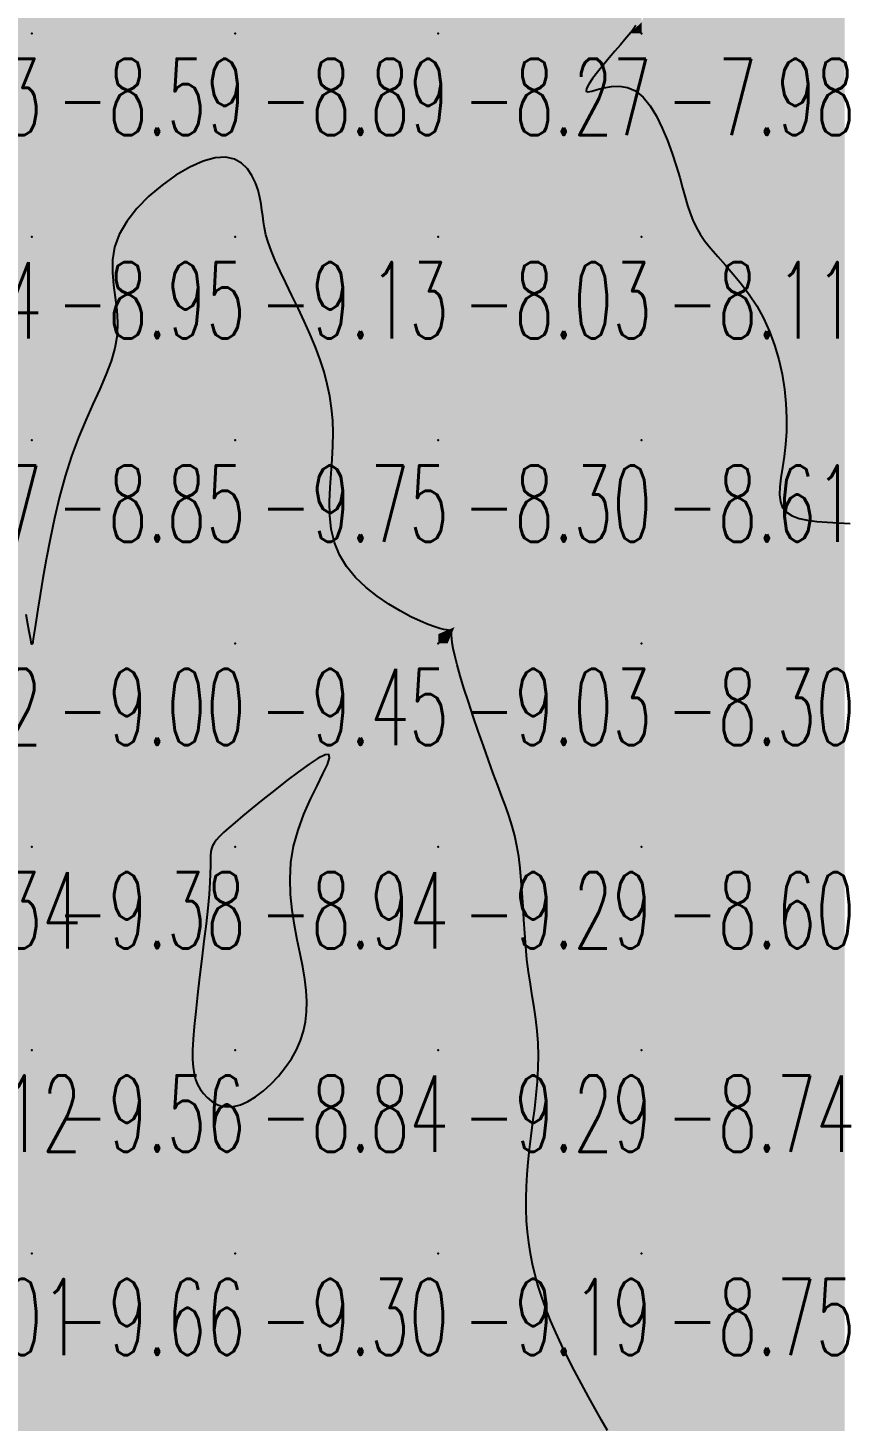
# Model space of a CAD drawing. Header units: millimetres. Extents: x 88261 to 90953, y 390274 to 392322.
# Drawn here: x 89980.1 to 90020.1, y 390839 to 390907.5 of the extents above; entities that cross this region are included whole.
import ezdxf
from ezdxf.enums import TextEntityAlignment as Align

# ---------------------------------------------------------------- set-up
doc = ezdxf.new("R2010")
doc.units = ezdxf.units.MM
doc.header["$LTSCALE"] = 25
for name, color, linetype in [('CN_03_00', 7, 'Continuous'), ('COTEAlt', 7, 'Continuous'), ('TN_COLORIAGE', 7, 'Continuous')]:
    doc.layers.add(name, color=color, linetype=linetype)
doc.styles.add('Simplex 1.0', font='Simplex.shx', dxfattribs={"width": 0.99, "height": 2.5})
doc.styles.get("Standard").update_dxf_attribs({"font": 'times.ttf'})

# ---------------------------------------------------------------- blocks, each defined once
blk = doc.blocks.new('COTE')
at = {"color": 0}
blk.add_point((0, 0), dxfattribs=at)
at = {"layer": 'COTEAlt'}
blk.add_attdef('ALT', text='', height=3.75, dxfattribs=at).set_placement((1.25, -1.25), align=Align.TOP_LEFT)

msp = doc.modelspace()

# ---------------------------------------------------------------- linework, layer by layer
at = {"layer": 'CN_03_00', "flags": 128}
for points, elevation in [([(90009.959, 390907.625), (90009.798, 390907.382), (90009.626, 390907.159), (90009.432, 390906.93), (90009.205, 390906.672), (90008.94, 390906.369), (90008.651, 390906.031), (90008.359, 390905.68), (90008.081, 390905.334), (90007.84, 390905.012), (90007.653, 390904.736), (90007.541, 390904.522), (90007.523, 390904.393), (90007.613, 390904.357), (90007.8, 390904.394), (90008.066, 390904.472), (90008.393, 390904.561), (90008.763, 390904.63), (90009.159, 390904.648), (90009.562, 390904.585), (90009.957, 390904.41), (90010.326, 390904.101), (90010.668, 390903.676), (90010.982, 390903.16), (90011.269, 390902.581), (90011.526, 390901.964), (90011.755, 390901.335), (90011.956, 390900.721), (90012.127, 390900.149), (90012.271, 390899.637), (90012.397, 390899.182), (90012.515, 390898.772), (90012.636, 390898.397), (90012.771, 390898.045), (90012.931, 390897.705), (90013.126, 390897.367), (90013.368, 390897.019), (90013.663, 390896.652), (90014.002, 390896.261), (90014.373, 390895.842), (90014.763, 390895.394), (90015.158, 390894.911), (90015.547, 390894.392), (90015.916, 390893.833), (90016.252, 390893.231), (90016.546, 390892.585), (90016.794, 390891.902), (90016.998, 390891.195), (90017.159, 390890.473), (90017.276, 390889.748), (90017.351, 390889.03), (90017.384, 390888.33), (90017.375, 390887.658), (90017.329, 390887.024), (90017.257, 390886.432), (90017.176, 390885.884), (90017.102, 390885.384), (90017.05, 390884.934), (90017.037, 390884.537), (90017.079, 390884.195), (90017.191, 390883.912), (90017.385, 390883.687), (90017.658, 390883.516), (90018.001, 390883.389), (90018.408, 390883.299), (90018.871, 390883.236), (90019.382, 390883.194), (90019.933, 390883.164), (90020.517, 390883.138)], -8), ([(90008.565, 390838.536), (90008.278, 390839.038), (90007.963, 390839.594), (90007.631, 390840.192), (90007.29, 390840.819), (90006.95, 390841.462), (90006.62, 390842.107), (90006.31, 390842.741), (90006.027, 390843.355), (90005.771, 390843.948), (90005.543, 390844.524), (90005.341, 390845.084), (90005.165, 390845.633), (90005.013, 390846.173), (90004.885, 390846.707), (90004.779, 390847.238), (90004.695, 390847.769), (90004.633, 390848.303), (90004.591, 390848.843), (90004.57, 390849.391), (90004.567, 390849.951), (90004.584, 390850.526), (90004.62, 390851.119), (90004.673, 390851.733), (90004.742, 390852.369), (90004.823, 390853.022), (90004.907, 390853.687), (90004.991, 390854.358), (90005.065, 390855.029), (90005.126, 390855.692), (90005.165, 390856.344), (90005.177, 390856.976), (90005.158, 390857.586), (90005.111, 390858.178), (90005.043, 390858.758), (90004.961, 390859.331), (90004.87, 390859.906), (90004.778, 390860.486), (90004.689, 390861.08), (90004.612, 390861.694), (90004.549, 390862.33), (90004.499, 390862.983), (90004.457, 390863.644), (90004.418, 390864.303), (90004.378, 390864.953), (90004.333, 390865.584), (90004.277, 390866.187), (90004.206, 390866.754), (90004.116, 390867.279), (90004.008, 390867.772), (90003.88, 390868.247), (90003.733, 390868.718), (90003.567, 390869.2), (90003.382, 390869.705), (90003.178, 390870.248), (90002.956, 390870.843), (90002.716, 390871.497), (90002.466, 390872.196), (90002.213, 390872.92), (90001.964, 390873.648), (90001.728, 390874.359), (90001.512, 390875.034), (90001.324, 390875.651), (90001.172, 390876.19), (90001.061, 390876.636), (90000.986, 390876.994), (90000.939, 390877.273), (90000.912, 390877.484), (90000.899, 390877.637), (90000.89, 390877.742), (90000.879, 390877.81), (90000.858, 390877.849), (90000.819, 390877.87), (90000.754, 390877.883), (90000.656, 390877.898), (90000.515, 390877.924), (90000.323, 390877.97), (90000.074, 390878.047), (89999.758, 390878.163), (89999.367, 390878.33), (89998.899, 390878.553), (89998.373, 390878.834), (89997.814, 390879.169), (89997.246, 390879.557), (89996.694, 390879.995), (89996.183, 390880.481), (89995.737, 390881.013), (89995.382, 390881.588), (89995.134, 390882.204), (89994.982, 390882.852), (89994.908, 390883.525), (89994.894, 390884.213), (89994.922, 390884.907), (89994.971, 390885.601), (89995.026, 390886.284), (89995.066, 390886.949), (89995.077, 390887.588), (89995.056, 390888.207), (89995.001, 390888.81), (89994.911, 390889.404), (89994.788, 390889.994), (89994.63, 390890.587), (89994.436, 390891.188), (89994.206, 390891.804), (89993.941, 390892.437), (89993.652, 390893.08), (89993.348, 390893.723), (89993.043, 390894.354), (89992.746, 390894.963), (89992.47, 390895.54), (89992.225, 390896.073), (89992.024, 390896.553), (89991.874, 390896.972), (89991.768, 390897.339), (89991.695, 390897.668), (89991.646, 390897.97), (89991.609, 390898.258), (89991.574, 390898.546), (89991.531, 390898.845), (89991.47, 390899.169), (89991.379, 390899.524), (89991.252, 390899.893), (89991.08, 390900.254), (89990.855, 390900.583), (89990.57, 390900.857), (89990.218, 390901.054), (89989.789, 390901.151), (89989.278, 390901.124), (89988.682, 390900.959), (89988.025, 390900.667), (89987.34, 390900.267), (89986.655, 390899.781), (89986.003, 390899.226), (89985.414, 390898.624), (89984.919, 390897.993), (89984.548, 390897.353), (89984.323, 390896.719), (89984.222, 390896.095), (89984.213, 390895.476), (89984.265, 390894.861), (89984.346, 390894.248), (89984.425, 390893.634), (89984.47, 390893.018), (89984.449, 390892.396), (89984.34, 390891.766), (89984.149, 390891.12), (89983.894, 390890.45), (89983.59, 390889.748), (89983.253, 390889.006), (89982.9, 390888.214), (89982.546, 390887.365), (89982.207, 390886.45), (89981.898, 390885.468), (89981.619, 390884.44), (89981.37, 390883.395), (89981.15, 390882.363), (89980.959, 390881.371), (89980.795, 390880.448), (89980.658, 390879.624), (89980.547, 390878.926), (89980.461, 390878.375), (89980.397, 390877.961), (89980.351, 390877.662), (89980.321, 390877.461), (89980.302, 390877.337), (89980.293, 390877.271), (89980.289, 390877.243), (89980.287, 390877.234), (89980.285, 390877.229), (89980.281, 390877.223), (89980.277, 390877.217), (89980.273, 390877.211), (89980.268, 390877.206), (89980.263, 390877.202), (89980.259, 390877.199), (89980.254, 390877.197), (89980.25, 390877.197), (89980.247, 390877.198), (89980.244, 390877.2), (89980.241, 390877.203), (89980.239, 390877.207), (89980.237, 390877.21), (89980.235, 390877.214), (89980.233, 390877.218), (89980.231, 390877.225), (89980.226, 390877.247), (89980.215, 390877.302), (89980.196, 390877.407), (89980.166, 390877.578), (89980.121, 390877.832), (89980.06, 390878.184), (89979.978, 390878.653)], -9)]:
    msp.add_lwpolyline(points, dxfattribs=dict(at, elevation=elevation))
at = {"layer": 'CN_03_00', "elevation": -9, "flags": 128}
msp.add_lwpolyline([(89990.882, 390854.708), (89991.26, 390854.941), (89991.642, 390855.234), (89992.02, 390855.577), (89992.381, 390855.96), (89992.718, 390856.374), (89993.018, 390856.81), (89993.272, 390857.256), (89993.472, 390857.707), (89993.619, 390858.164), (89993.716, 390858.633), (89993.767, 390859.118), (89993.775, 390859.626), (89993.744, 390860.161), (89993.677, 390860.729), (89993.577, 390861.333), (89993.45, 390861.979), (89993.31, 390862.661), (89993.174, 390863.377), (89993.058, 390864.119), (89992.979, 390864.884), (89992.953, 390865.666), (89992.996, 390866.46), (89993.125, 390867.261), (89993.349, 390868.061), (89993.64, 390868.84), (89993.965, 390869.574), (89994.288, 390870.241), (89994.575, 390870.817), (89994.791, 390871.279), (89994.901, 390871.603), (89994.871, 390871.767), (89994.678, 390871.756), (89994.341, 390871.593), (89993.893, 390871.307), (89993.365, 390870.93), (89992.79, 390870.493), (89992.198, 390870.027), (89991.622, 390869.563), (89991.094, 390869.131), (89990.638, 390868.756), (89990.255, 390868.436), (89989.939, 390868.166), (89989.683, 390867.936), (89989.481, 390867.739), (89989.327, 390867.569), (89989.214, 390867.417), (89989.137, 390867.276), (89989.087, 390867.136), (89989.06, 390866.984), (89989.048, 390866.804), (89989.044, 390866.578), (89989.04, 390866.292), (89989.032, 390865.929), (89989.01, 390865.472), (89988.97, 390864.907), (89988.905, 390864.225), (89988.82, 390863.446), (89988.721, 390862.601), (89988.615, 390861.719), (89988.507, 390860.83), (89988.405, 390859.961), (89988.313, 390859.144), (89988.24, 390858.406), (89988.189, 390857.771), (89988.163, 390857.232), (89988.161, 390856.778), (89988.184, 390856.394), (89988.233, 390856.069), (89988.308, 390855.789), (89988.409, 390855.542), (89988.537, 390855.315), (89988.692, 390855.099), (89988.874, 390854.899), (89989.083, 390854.724), (89989.318, 390854.584), (89989.58, 390854.487), (89989.867, 390854.442), (89990.18, 390854.458), (89990.519, 390854.545), (89990.882, 390854.708)], close=True, dxfattribs=at)
at = {"layer": 'TN_COLORIAGE', "color": 171}
for points in [[(89970.249, 390917.239, -8.224), (89970.249, 390907.239, -8.224), (89980.249, 390917.239, -8.224)], [(89970.249, 390907.239, -8.224), (89980.249, 390907.239, -8.224), (89980.249, 390917.239, -8.224)], [(89980.249, 390917.239, -8.265), (89980.249, 390907.239, -8.265), (89990.249, 390917.239, -8.265)], [(89980.249, 390907.239, -8.265), (89990.249, 390907.239, -8.265), (89990.249, 390917.239, -8.265)], [(89990.249, 390917.239, -8.205), (89990.249, 390907.239, -8.205), (90000.249, 390917.239, -8.205)], [(89990.249, 390907.239, -8.205), (90000.249, 390907.239, -8.205), (90000.249, 390917.239, -8.205)], [(90000.249, 390917.239, -8.292), (90000.249, 390907.239, -8.292), (90010.249, 390917.239, -8.292)], [(90010.249, 390917.239, -8), (90010.249, 390907.78, -8), (90000.249, 390907.239, -8), (90009.669, 390907.239, -8)], [(89970.249, 390907.239, -8.588), (89970.249, 390897.239, -8.588), (89980.249, 390907.239, -8.588)], [(89970.249, 390897.239, -8.588), (89980.249, 390897.239, -8.588), (89980.249, 390907.239, -8.588)], [(89980.249, 390907.239, -8.89), (89980.249, 390897.239, -8.89), (89990.249, 390907.239, -8.89)], [(89982.89, 390897.239, -8.89), (89990.249, 390902.684, -8.89), (89980.249, 390897.239, -8.89), (89990.249, 390907.239, -8.89)], [(89990.249, 390902.684, -8.271), (89991.782, 390898.773, -8.271), (89990.249, 390907.239, -8.271), (90000.249, 390907.239, -8.271)], [(89991.782, 390898.773, -8.026), (89991.442, 390897.239, -8.026), (90000.249, 390907.239, -8.026), (90000.249, 390897.239, -8.026)], [(90000.249, 390907.239, -8), (90009.669, 390907.239, -8), (90000.249, 390897.239, -8), (90006.305, 390903.296, -8)], [(90010.249, 390897.239, -8), (90010.249, 390905.933, -8), (90000.249, 390897.239, -8), (90006.305, 390903.296, -8)], [(90012.439, 390899.43, -8.111), (90010.249, 390905.933, -8.111), (90010.249, 390897.239, -8.111)], [(90012.439, 390899.43, -8.111), (90012.758, 390897.239, -8.111), (90010.249, 390897.239, -8.111)], [(89978.763, 390895.754, -8.842), (89970.249, 390893.565, -8.842), (89980.249, 390897.239, -8.842), (89970.249, 390897.239, -8.842)], [(89978.763, 390895.754, -8.855), (89976.767, 390887.239, -8.855), (89980.249, 390897.239, -8.855), (89980.249, 390887.239, -8.855)], [(89982.89, 390897.239, -8.855), (89985.484, 390892.474, -8.855), (89980.249, 390897.239, -8.855), (89980.249, 390887.239, -8.855)], [(89991.442, 390897.239, -8.026), (89994.595, 390891.586, -8.026), (90000.249, 390897.239, -8.026)], [(89995.411, 390887.239, -8.026), (89994.595, 390891.586, -8.026), (90000.249, 390887.239, -8.026), (90000.249, 390897.239, -8.026)], [(90000.249, 390897.239, -8.111), (90000.249, 390887.239, -8.111), (90010.249, 390897.239, -8.111)], [(90000.249, 390887.239, -8.111), (90010.249, 390887.239, -8.111), (90010.249, 390897.239, -8.111)], [(90010.249, 390887.239, -8), (90016.736, 390893.727, -8), (90010.249, 390897.239, -8), (90012.758, 390897.239, -8)], [(90016.736, 390893.727, -8.612), (90017.811, 390887.239, -8.612), (90010.249, 390887.239, -8.612)], [(89985.484, 390892.474, -8.855), (89981.871, 390887.239, -8.855), (89980.249, 390887.239, -8.855)], [(89976.767, 390887.239, -8.855), (89978.748, 390885.739, -8.855), (89980.249, 390887.239, -8.855)], [(89980.221, 390877.239, -8.855), (89978.748, 390885.739, -8.855), (89980.249, 390877.239, -8.855), (89980.249, 390887.239, -8.855)], [(89980.279, 390877.269, -8.855), (89981.871, 390887.239, -8.855), (89980.249, 390877.239, -8.855), (89980.249, 390887.239, -8.855)], [(89994.158, 390881.148, -8.298), (89995.411, 390887.239, -8.298), (90000.249, 390887.239, -8.298)], [(90000.249, 390877.698, -8.298), (89994.158, 390881.148, -8.298), (90000.249, 390887.239, -8.298)], [(90001.048, 390878.039, -8.298), (90000.249, 390877.698, -8.298), (90010.249, 390887.239, -8.298), (90000.249, 390887.239, -8.298)], [(90001.048, 390878.039, -8.299), (90000.708, 390877.239, -8.299), (90010.249, 390887.239, -8.299), (90010.249, 390877.239, -8.299)], [(90010.249, 390887.239, -8), (90017.811, 390887.239, -8), (90010.249, 390877.239, -8), (90016.271, 390883.262, -8)], [(90010.249, 390877.239, -8), (90016.271, 390883.262, -8), (90020.249, 390877.239, -8), (90020.249, 390883.185, -8)], [(89980.221, 390877.239, -8.998), (89980.232, 390877.223, -8.998), (89980.249, 390877.239, -8.998)], [(89980.249, 390877.18, -8.998), (89980.232, 390877.223, -8.998), (89980.249, 390877.239, -8.998)], [(89980.299, 390877.239, -8.998), (89980.279, 390877.269, -8.998), (89980.249, 390877.239, -8.998)], [(89980.249, 390877.18, -8.998), (89980.299, 390877.239, -8.998), (89980.249, 390877.239, -8.998)], [(90000.708, 390877.239, -8.299), (90003.154, 390870.144, -8.299), (90010.249, 390877.239, -8.299)], [(90004.413, 390867.239, -8.299), (90003.154, 390870.144, -8.299), (90010.249, 390867.239, -8.299), (90010.249, 390877.239, -8.299)], [(90010.249, 390877.239, -8.289), (90010.249, 390867.239, -8.289), (90020.249, 390877.239, -8.289)], [(90010.249, 390867.239, -8.289), (90020.249, 390867.239, -8.289), (90020.249, 390877.239, -8.289)], [(89996.737, 390873.727, -8.938), (89990.249, 390868.454, -8.938), (89990.249, 390867.239, -8.938)], [(89996.737, 390873.727, -8.938), (89992.032, 390867.239, -8.938), (89990.249, 390867.239, -8.938)], [(89988.83, 390867.239, -8.938), (89990.249, 390868.454, -8.938), (89990.249, 390867.239, -8.938)], [(89989.251, 390866.241, -8.836), (89987.985, 390857.239, -8.836), (89990.249, 390867.239, -8.836), (89990.249, 390857.239, -8.836)], [(89988.83, 390867.239, -8.938), (89989.251, 390866.241, -8.938), (89990.249, 390867.239, -8.938)], [(89992.032, 390867.239, -8.836), (89993.89, 390860.88, -8.836), (89990.249, 390867.239, -8.836), (89990.249, 390857.239, -8.836)], [(90004.413, 390867.239, -8.598), (90004.43, 390861.421, -8.598), (90010.249, 390867.239, -8.598)], [(90005.536, 390857.239, -8.598), (90004.43, 390861.421, -8.598), (90010.249, 390857.239, -8.598), (90010.249, 390867.239, -8.598)], [(90010.249, 390867.239, -8.107), (90010.249, 390857.239, -8.107), (90020.249, 390867.239, -8.107)], [(90010.249, 390857.239, -8.107), (90020.249, 390857.239, -8.107), (90020.249, 390867.239, -8.107)], [(89993.89, 390860.88, -8.836), (89993.873, 390857.239, -8.836), (89990.249, 390857.239, -8.836)], [(89987.985, 390857.239, -8.836), (89988.247, 390855.238, -8.836), (89990.249, 390857.239, -8.836)], [(89990.249, 390853.699, -8.836), (89988.247, 390855.238, -8.836), (89990.249, 390857.239, -8.836)], [(89993.873, 390857.239, -8.836), (89990.249, 390853.699, -8.836), (89990.249, 390857.239, -8.836)], [(90004.489, 390851.479, -8.742), (90005.536, 390857.239, -8.742), (90010.249, 390857.239, -8.742)], [(90004.546, 390847.239, -8.742), (90004.489, 390851.479, -8.742), (90010.249, 390847.239, -8.742), (90010.249, 390857.239, -8.742)], [(90010.249, 390857.239, -8.206), (90010.249, 390847.239, -8.206), (90020.249, 390857.239, -8.206)], [(90010.249, 390847.239, -8.206), (90020.249, 390847.239, -8.206), (90020.249, 390857.239, -8.206)], [(90004.546, 390847.239, -8.748), (90006.002, 390842.992, -8.748), (90010.249, 390847.239, -8.748)], [(90009.306, 390837.239, -8.748), (90006.002, 390842.992, -8.748), (90010.249, 390837.239, -8.748), (90010.249, 390847.239, -8.748)], [(90010.249, 390847.239, -8.548), (90010.249, 390837.239, -8.548), (90020.249, 390847.239, -8.548)], [(90010.249, 390837.239, -8.548), (90020.249, 390837.239, -8.548), (90020.249, 390847.239, -8.548)]]:
    msp.add_solid(points, dxfattribs=at)
at = {"layer": 'TN_COLORIAGE', "color": 161}
for points in [[(90010.249, 390907.78, -7.424), (90013.609, 390917.239, -7.424), (90010.249, 390907.239, -7.424), (90020.249, 390917.239, -7.424)], [(90010.249, 390907.239, -7.424), (90020.249, 390907.239, -7.424), (90020.249, 390917.239, -7.424)], [(90009.669, 390907.239, -7.983), (90010.249, 390907.78, -7.983), (90010.249, 390907.239, -7.983)], [(90006.305, 390903.296, -7.983), (90009.669, 390907.239, -7.983), (90010.249, 390907.239, -7.983)], [(90006.305, 390903.296, -7.983), (90010.249, 390905.933, -7.983), (90010.249, 390907.239, -7.983)], [(90010.249, 390905.933, -7.604), (90012.439, 390899.43, -7.604), (90010.249, 390907.239, -7.604), (90020.249, 390907.239, -7.604)], [(90012.758, 390897.239, -7.604), (90012.439, 390899.43, -7.604), (90020.249, 390897.239, -7.604), (90020.249, 390907.239, -7.604)], [(90012.758, 390897.239, -7.669), (90016.736, 390893.727, -7.669), (90020.249, 390897.239, -7.669)], [(90017.811, 390887.239, -7.669), (90016.736, 390893.727, -7.669), (90020.249, 390887.239, -7.669), (90020.249, 390897.239, -7.669)], [(90016.271, 390883.262, -7.803), (90017.811, 390887.239, -7.803), (90020.249, 390887.239, -7.803)], [(90020.249, 390883.185, -7.803), (90016.271, 390883.262, -7.803), (90020.249, 390887.239, -7.803)]]:
    msp.add_solid(points, dxfattribs=at)
at = {"layer": 'TN_COLORIAGE', "color": 181}
for points in [[(89990.249, 390902.684, -9.132), (89982.89, 390897.239, -9.132), (89990.249, 390897.239, -9.132)], [(89991.782, 390898.773, -9.132), (89990.249, 390902.684, -9.132), (89990.249, 390897.239, -9.132)], [(89991.442, 390897.239, -9.132), (89991.782, 390898.773, -9.132), (89990.249, 390897.239, -9.132)], [(89990.249, 390887.239, -9), (89981.871, 390887.239, -9), (89990.249, 390897.239, -9), (89985.484, 390892.474, -9)], [(89985.484, 390892.474, -9.132), (89982.89, 390897.239, -9.132), (89990.249, 390897.239, -9.132)], [(89990.249, 390887.239, -9), (89994.595, 390891.586, -9), (89990.249, 390897.239, -9), (89991.442, 390897.239, -9)], [(89994.595, 390891.586, -9.749), (89995.411, 390887.239, -9.749), (89990.249, 390887.239, -9.749)], [(89981.871, 390887.239, -9.749), (89980.279, 390877.269, -9.749), (89990.249, 390887.239, -9.749)], [(89990.249, 390887.239, -9), (89980.279, 390877.269, -9), (89990.249, 390877.239, -9), (89980.299, 390877.239, -9)], [(89990.249, 390887.239, -9), (89995.411, 390887.239, -9), (89990.249, 390877.239, -9), (89994.158, 390881.148, -9)], [(89978.748, 390885.739, -9.822), (89980.221, 390877.239, -9.822), (89970.249, 390877.239, -9.822)], [(89990.249, 390877.239, -9), (89994.158, 390881.148, -9), (90000.249, 390877.239, -9), (90000.249, 390877.698, -9)], [(90000.249, 390877.698, -9.034), (90001.048, 390878.039, -9.034), (90000.249, 390877.239, -9.034)], [(90000.708, 390877.239, -9.034), (90001.048, 390878.039, -9.034), (90000.249, 390877.239, -9.034)], [(89970.249, 390873.817, -9), (89972.799, 390869.789, -9), (89970.249, 390877.239, -9), (89980.232, 390877.223, -9)], [(89980.232, 390877.223, -9.822), (89980.221, 390877.239, -9.822), (89970.249, 390877.239, -9.822)], [(89973.799, 390867.239, -9), (89972.799, 390869.789, -9), (89980.249, 390867.239, -9), (89980.232, 390877.223, -9)], [(89980.232, 390877.223, -9.377), (89980.249, 390877.18, -9.377), (89980.249, 390867.239, -9.377)], [(89990.249, 390877.239, -9), (89980.299, 390877.239, -9), (89980.249, 390867.239, -9), (89980.249, 390877.18, -9)], [(89990.249, 390877.239, -9), (89990.249, 390868.454, -9), (89980.249, 390867.239, -9), (89988.83, 390867.239, -9)], [(89990.249, 390877.239, -9), (89990.249, 390868.454, -9), (90000.249, 390877.239, -9), (89996.737, 390873.727, -9)], [(90000.249, 390867.239, -9), (89992.032, 390867.239, -9), (90000.249, 390877.239, -9), (89996.737, 390873.727, -9)], [(90000.249, 390867.239, -9), (90003.154, 390870.144, -9), (90000.249, 390877.239, -9), (90000.708, 390877.239, -9)], [(90003.154, 390870.144, -9.287), (90004.413, 390867.239, -9.287), (90000.249, 390867.239, -9.287)], [(89971.868, 390858.858, -9.377), (89973.799, 390867.239, -9.377), (89980.249, 390867.239, -9.377)], [(89972.404, 390857.239, -9.377), (89971.868, 390858.858, -9.377), (89980.249, 390857.239, -9.377), (89980.249, 390867.239, -9.377)], [(89980.249, 390857.239, -9), (89989.251, 390866.241, -9), (89980.249, 390867.239, -9), (89988.83, 390867.239, -9)], [(89993.89, 390860.88, -9.287), (89992.032, 390867.239, -9.287), (90000.249, 390867.239, -9.287)], [(90000.249, 390857.239, -9), (89993.873, 390857.239, -9), (90000.249, 390867.239, -9), (89993.89, 390860.88, -9)], [(90000.249, 390857.239, -9), (90004.43, 390861.421, -9), (90000.249, 390867.239, -9), (90004.413, 390867.239, -9)], [(89987.985, 390857.239, -9.562), (89989.251, 390866.241, -9.562), (89980.249, 390857.239, -9.562)], [(90004.43, 390861.421, -9.289), (90005.536, 390857.239, -9.289), (90000.249, 390857.239, -9.289)], [(89970.547, 390847.537, -9.562), (89972.404, 390857.239, -9.562), (89980.249, 390857.239, -9.562)], [(89970.626, 390847.239, -9.562), (89970.547, 390847.537, -9.562), (89980.249, 390847.239, -9.562), (89980.249, 390857.239, -9.562)], [(89980.249, 390847.239, -9), (89988.247, 390855.238, -9), (89980.249, 390857.239, -9), (89987.985, 390857.239, -9)], [(89990.249, 390847.239, -9), (89990.249, 390853.699, -9), (90000.249, 390857.239, -9), (89993.873, 390857.239, -9)], [(89990.249, 390847.239, -9.289), (90000.249, 390847.239, -9.289), (90000.249, 390857.239, -9.289)], [(90000.249, 390857.239, -9), (90005.536, 390857.239, -9), (90000.249, 390847.239, -9), (90004.489, 390851.479, -9)], [(89980.249, 390847.239, -9), (89988.247, 390855.238, -9), (89990.249, 390847.239, -9), (89990.249, 390853.699, -9)], [(90004.489, 390851.479, -9.19), (90004.546, 390847.239, -9.19), (90000.249, 390847.239, -9.19)], [(89970.626, 390847.239, -9.657), (89972.339, 390839.33, -9.657), (89980.249, 390847.239, -9.657)], [(89973.13, 390837.239, -9.657), (89972.339, 390839.33, -9.657), (89980.249, 390837.239, -9.657), (89980.249, 390847.239, -9.657)], [(89980.249, 390847.239, -9.3), (89980.249, 390837.239, -9.3), (89990.249, 390847.239, -9.3)], [(89980.249, 390837.239, -9.3), (89990.249, 390837.239, -9.3), (89990.249, 390847.239, -9.3)], [(89990.249, 390847.239, -9.19), (89990.249, 390837.239, -9.19), (90000.249, 390847.239, -9.19)], [(89990.249, 390837.239, -9.19), (90000.249, 390837.239, -9.19), (90000.249, 390847.239, -9.19)], [(90000.249, 390837.239, -9), (90006.002, 390842.992, -9), (90000.249, 390847.239, -9), (90004.546, 390847.239, -9)], [(90006.002, 390842.992, -9.341), (90009.306, 390837.239, -9.341), (90000.249, 390837.239, -9.341)]]:
    msp.add_solid(points, dxfattribs=at)

# ---------------------------------------------------------------- block references
at = {"layer": 'COTEAlt'}
ref = msp.add_blockref('COTE', (89970.249, 390907.239), dxfattribs=at)
ref.add_attrib('ALT', '-8.73', dxfattribs={"height": 3.75, "style": 'Simplex 1.0', "width": 0.6}).set_placement((89971.499, 390905.989), align=Align.TOP_LEFT)
ref = msp.add_blockref('COTE', (89980.249, 390907.239), dxfattribs=at)
ref.add_attrib('ALT', '-8.59', dxfattribs={"height": 3.75, "style": 'Simplex 1.0', "width": 0.6}).set_placement((89981.499, 390905.989), align=Align.TOP_LEFT)
ref = msp.add_blockref('COTE', (89990.249, 390907.239), dxfattribs=at)
ref.add_attrib('ALT', '-8.89', dxfattribs={"height": 3.75, "style": 'Simplex 1.0', "width": 0.6}).set_placement((89991.499, 390905.989), align=Align.TOP_LEFT)
ref = msp.add_blockref('COTE', (90000.249, 390907.239), dxfattribs=at)
ref.add_attrib('ALT', '-8.27', dxfattribs={"height": 3.75, "style": 'Simplex 1.0', "width": 0.6}).set_placement((90001.499, 390905.989), align=Align.TOP_LEFT)
ref = msp.add_blockref('COTE', (90010.249, 390907.239), dxfattribs=at)
ref.add_attrib('ALT', '-7.98', dxfattribs={"height": 3.75, "style": 'Simplex 1.0', "width": 0.6}).set_placement((90011.499, 390905.989), align=Align.TOP_LEFT)
ref = msp.add_blockref('COTE', (89970.249, 390897.239), dxfattribs=at)
ref.add_attrib('ALT', '-8.84', dxfattribs={"height": 3.75, "style": 'Simplex 1.0', "width": 0.6}).set_placement((89971.499, 390895.989), align=Align.TOP_LEFT)
ref = msp.add_blockref('COTE', (89980.249, 390897.239), dxfattribs=at)
ref.add_attrib('ALT', '-8.95', dxfattribs={"height": 3.75, "style": 'Simplex 1.0', "width": 0.6}).set_placement((89981.499, 390895.989), align=Align.TOP_LEFT)
ref = msp.add_blockref('COTE', (89990.249, 390897.239), dxfattribs=at)
ref.add_attrib('ALT', '-9.13', dxfattribs={"height": 3.75, "style": 'Simplex 1.0', "width": 0.6}).set_placement((89991.499, 390895.989), align=Align.TOP_LEFT)
ref = msp.add_blockref('COTE', (90000.249, 390897.239), dxfattribs=at)
ref.add_attrib('ALT', '-8.03', dxfattribs={"height": 3.75, "style": 'Simplex 1.0', "width": 0.6}).set_placement((90001.499, 390895.989), align=Align.TOP_LEFT)
ref = msp.add_blockref('COTE', (90010.249, 390897.239), dxfattribs=at)
ref.add_attrib('ALT', '-8.11', dxfattribs={"height": 3.75, "style": 'Simplex 1.0', "width": 0.6}).set_placement((90011.499, 390895.989), align=Align.TOP_LEFT)
ref = msp.add_blockref('COTE', (89970.249, 390887.239), dxfattribs=at)
ref.add_attrib('ALT', '-9.27', dxfattribs={"height": 3.75, "style": 'Simplex 1.0', "width": 0.6}).set_placement((89971.499, 390885.989), align=Align.TOP_LEFT)
ref = msp.add_blockref('COTE', (89980.249, 390887.239), dxfattribs=at)
ref.add_attrib('ALT', '-8.85', dxfattribs={"height": 3.75, "style": 'Simplex 1.0', "width": 0.6}).set_placement((89981.499, 390885.989), align=Align.TOP_LEFT)
ref = msp.add_blockref('COTE', (89990.249, 390887.239), dxfattribs=at)
ref.add_attrib('ALT', '-9.75', dxfattribs={"height": 3.75, "style": 'Simplex 1.0', "width": 0.6}).set_placement((89991.499, 390885.989), align=Align.TOP_LEFT)
ref = msp.add_blockref('COTE', (90000.249, 390887.239), dxfattribs=at)
ref.add_attrib('ALT', '-8.30', dxfattribs={"height": 3.75, "style": 'Simplex 1.0', "width": 0.6}).set_placement((90001.499, 390885.989), align=Align.TOP_LEFT)
ref = msp.add_blockref('COTE', (90010.249, 390887.239), dxfattribs=at)
ref.add_attrib('ALT', '-8.61', dxfattribs={"height": 3.75, "style": 'Simplex 1.0', "width": 0.6}).set_placement((90011.499, 390885.989), align=Align.TOP_LEFT)
ref = msp.add_blockref('COTE', (89970.249, 390877.239), dxfattribs=at)
ref.add_attrib('ALT', '-9.82', dxfattribs={"height": 3.75, "style": 'Simplex 1.0', "width": 0.6}).set_placement((89971.499, 390875.989), align=Align.TOP_LEFT)
ref = msp.add_blockref('COTE', (89980.249, 390877.239), dxfattribs=at)
ref.add_attrib('ALT', '-9.00', dxfattribs={"height": 3.75, "style": 'Simplex 1.0', "width": 0.6}).set_placement((89981.499, 390875.989), align=Align.TOP_LEFT)
ref = msp.add_blockref('COTE', (89990.249, 390877.239), dxfattribs=at)
ref.add_attrib('ALT', '-9.45', dxfattribs={"height": 3.75, "style": 'Simplex 1.0', "width": 0.6}).set_placement((89991.499, 390875.989), align=Align.TOP_LEFT)
ref = msp.add_blockref('COTE', (90000.249, 390877.239), dxfattribs=at)
ref.add_attrib('ALT', '-9.03', dxfattribs={"height": 3.75, "style": 'Simplex 1.0', "width": 0.6}).set_placement((90001.499, 390875.989), align=Align.TOP_LEFT)
ref = msp.add_blockref('COTE', (90010.249, 390877.239), dxfattribs=at)
ref.add_attrib('ALT', '-8.30', dxfattribs={"height": 3.75, "style": 'Simplex 1.0', "width": 0.6}).set_placement((90011.499, 390875.989), align=Align.TOP_LEFT)
ref = msp.add_blockref('COTE', (89970.249, 390867.239), dxfattribs=at)
ref.add_attrib('ALT', '-10.34', dxfattribs={"height": 3.75, "style": 'Simplex 1.0', "width": 0.6}).set_placement((89971.499, 390865.989), align=Align.TOP_LEFT)
ref = msp.add_blockref('COTE', (89980.249, 390867.239), dxfattribs=at)
ref.add_attrib('ALT', '-9.38', dxfattribs={"height": 3.75, "style": 'Simplex 1.0', "width": 0.6}).set_placement((89981.499, 390865.989), align=Align.TOP_LEFT)
ref = msp.add_blockref('COTE', (89990.249, 390867.239), dxfattribs=at)
ref.add_attrib('ALT', '-8.94', dxfattribs={"height": 3.75, "style": 'Simplex 1.0', "width": 0.6}).set_placement((89991.499, 390865.989), align=Align.TOP_LEFT)
ref = msp.add_blockref('COTE', (90000.249, 390867.239), dxfattribs=at)
ref.add_attrib('ALT', '-9.29', dxfattribs={"height": 3.75, "style": 'Simplex 1.0', "width": 0.6}).set_placement((90001.499, 390865.989), align=Align.TOP_LEFT)
ref = msp.add_blockref('COTE', (90010.249, 390867.239), dxfattribs=at)
ref.add_attrib('ALT', '-8.60', dxfattribs={"height": 3.75, "style": 'Simplex 1.0', "width": 0.6}).set_placement((90011.499, 390865.989), align=Align.TOP_LEFT)
ref = msp.add_blockref('COTE', (89970.249, 390857.239), dxfattribs=at)
ref.add_attrib('ALT', '-10.12', dxfattribs={"height": 3.75, "style": 'Simplex 1.0', "width": 0.6}).set_placement((89971.499, 390855.989), align=Align.TOP_LEFT)
ref = msp.add_blockref('COTE', (89980.249, 390857.239), dxfattribs=at)
ref.add_attrib('ALT', '-9.56', dxfattribs={"height": 3.75, "style": 'Simplex 1.0', "width": 0.6}).set_placement((89981.499, 390855.989), align=Align.TOP_LEFT)
ref = msp.add_blockref('COTE', (89990.249, 390857.239), dxfattribs=at)
ref.add_attrib('ALT', '-8.84', dxfattribs={"height": 3.75, "style": 'Simplex 1.0', "width": 0.6}).set_placement((89991.499, 390855.989), align=Align.TOP_LEFT)
ref = msp.add_blockref('COTE', (90000.249, 390857.239), dxfattribs=at)
ref.add_attrib('ALT', '-9.29', dxfattribs={"height": 3.75, "style": 'Simplex 1.0', "width": 0.6}).set_placement((90001.499, 390855.989), align=Align.TOP_LEFT)
ref = msp.add_blockref('COTE', (90010.249, 390857.239), dxfattribs=at)
ref.add_attrib('ALT', '-8.74', dxfattribs={"height": 3.75, "style": 'Simplex 1.0', "width": 0.6}).set_placement((90011.499, 390855.989), align=Align.TOP_LEFT)
ref = msp.add_blockref('COTE', (89970.249, 390847.239), dxfattribs=at)
ref.add_attrib('ALT', '-10.01', dxfattribs={"height": 3.75, "style": 'Simplex 1.0', "width": 0.6}).set_placement((89971.499, 390845.989), align=Align.TOP_LEFT)
ref = msp.add_blockref('COTE', (89980.249, 390847.239), dxfattribs=at)
ref.add_attrib('ALT', '-9.66', dxfattribs={"height": 3.75, "style": 'Simplex 1.0', "width": 0.6}).set_placement((89981.499, 390845.989), align=Align.TOP_LEFT)
ref = msp.add_blockref('COTE', (89990.249, 390847.239), dxfattribs=at)
ref.add_attrib('ALT', '-9.30', dxfattribs={"height": 3.75, "style": 'Simplex 1.0', "width": 0.6}).set_placement((89991.499, 390845.989), align=Align.TOP_LEFT)
ref = msp.add_blockref('COTE', (90000.249, 390847.239), dxfattribs=at)
ref.add_attrib('ALT', '-9.19', dxfattribs={"height": 3.75, "style": 'Simplex 1.0', "width": 0.6}).set_placement((90001.499, 390845.989), align=Align.TOP_LEFT)
ref = msp.add_blockref('COTE', (90010.249, 390847.239), dxfattribs=at)
ref.add_attrib('ALT', '-8.75', dxfattribs={"height": 3.75, "style": 'Simplex 1.0', "width": 0.6}).set_placement((90011.499, 390845.989), align=Align.TOP_LEFT)

doc.saveas('drawing.dxf')
